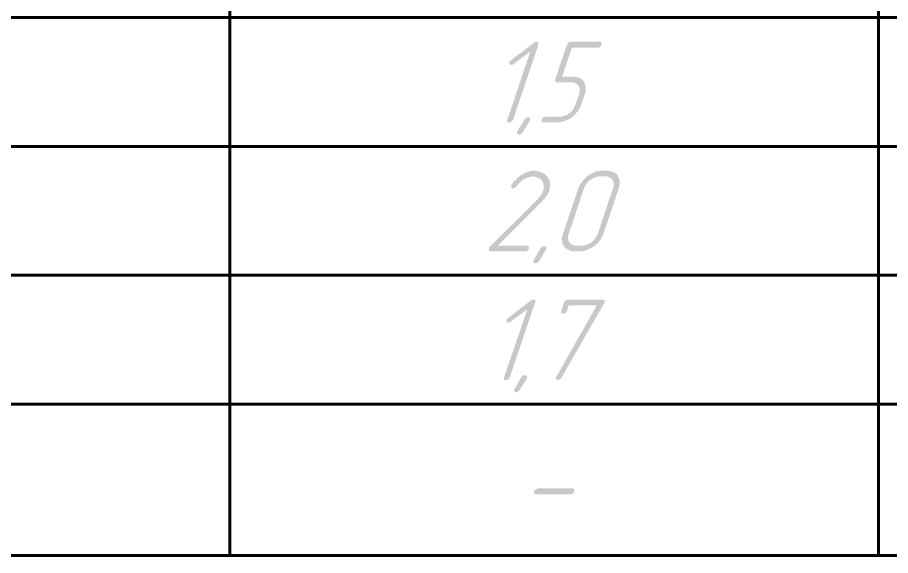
# Model space of a CAD drawing. Extents: x 260 to 1101, y 70 to 664.
# Drawn here: x 390.2 to 444.4, y 236.6 to 270 of the extents above; entities that cross this region are included whole.
import ezdxf

# ---------------------------------------------------------------- set-up
doc = ezdxf.new("R2010")
doc.units = 0
doc.header["$MEASUREMENT"] = 0
doc.layers.add('PDF _Геометрия', color=7, linetype='CONTINUOUS')
doc.layers.add('PDF _Сплошная заливка', color=7, linetype='CONTINUOUS')

msp = doc.modelspace()

# ---------------------------------------------------------------- hatches: boundary and pattern name
at = {"layer": 'PDF _Сплошная заливка', "transparency": 33554559}
for points in [[(422.472, 268.51), (422.498, 268.485), (422.523, 268.46), (422.523, 268.46), (422.548, 268.409), (422.548, 268.383), (422.548, 268.333), (420.974, 263.659), (420.949, 263.659), (420.949, 263.634), (420.898, 263.583), (420.873, 263.532), (420.847, 263.532), (420.822, 263.532), (420.771, 263.507), (420.72, 263.507), (420.72, 263.507), (420.695, 263.507), (420.67, 263.507), (420.619, 263.532), (420.619, 263.532), (420.593, 263.583), (420.593, 263.608), (420.619, 263.659), (422.041, 267.901), (421.025, 267.139), (421, 267.113), (420.974, 267.088), (420.923, 267.088), (420.873, 267.063), (420.847, 267.063), (420.822, 267.088), (420.797, 267.088), (420.771, 267.139), (420.746, 267.139), (420.746, 267.164), (420.746, 267.215), (420.746, 267.266), (420.746, 267.266), (420.771, 267.291), (420.797, 267.317), (420.847, 267.367), (422.295, 268.46), (422.295, 268.46), (422.32, 268.485), (422.371, 268.51), (422.422, 268.51), (422.447, 268.51)], [(426.383, 268.51), (426.433, 268.485), (426.459, 268.46), (426.459, 268.434), (426.459, 268.409), (426.484, 268.358), (426.459, 268.333), (426.459, 268.333), (426.459, 268.282), (426.433, 268.256), (426.383, 268.205), (426.383, 268.205), (426.332, 268.18), (426.281, 268.155), (426.23, 268.155), (424.631, 268.155), (424.021, 266.351), (424.783, 266.351), (424.808, 266.351), (424.884, 266.326), (424.986, 266.3), (425.088, 266.275), (425.189, 266.224), (425.291, 266.148), (425.341, 266.097), (425.367, 266.021), (425.392, 266.021), (425.392, 265.97), (425.443, 265.92), (425.468, 265.818), (425.494, 265.716), (425.494, 265.589), (425.494, 265.437), (425.468, 265.361), (425.443, 265.285), (425.189, 264.573), (425.189, 264.548), (425.189, 264.548), (425.189, 264.523), (425.164, 264.497), (425.138, 264.421), (425.062, 264.319), (424.986, 264.192), (424.884, 264.065), (424.783, 263.938), (424.631, 263.811), (424.605, 263.811), (424.605, 263.811), (424.58, 263.786), (424.554, 263.76), (424.504, 263.735), (424.478, 263.71), (424.351, 263.659), (424.224, 263.608), (424.072, 263.557), (423.92, 263.507), (423.843, 263.507), (423.767, 263.507), (422.853, 263.507), (422.828, 263.507), (422.777, 263.532), (422.752, 263.557), (422.752, 263.557), (422.752, 263.583), (422.752, 263.634), (422.752, 263.684), (422.752, 263.684), (422.752, 263.71), (422.777, 263.735), (422.828, 263.786), (422.828, 263.811), (422.879, 263.811), (422.929, 263.837), (422.98, 263.862), (423.945, 263.862), (423.996, 263.862), (424.072, 263.888), (424.148, 263.913), (424.25, 263.938), (424.351, 263.989), (424.453, 264.065), (424.478, 264.065), (424.504, 264.091), (424.554, 264.142), (424.605, 264.192), (424.681, 264.269), (424.732, 264.37), (424.783, 264.472), (424.834, 264.573), (425.088, 265.285), (425.088, 265.31), (425.088, 265.335), (425.113, 265.386), (425.113, 265.462), (425.113, 265.539), (425.113, 265.615), (425.088, 265.716), (425.037, 265.793), (425.037, 265.793), (425.011, 265.818), (424.986, 265.843), (424.935, 265.894), (424.884, 265.92), (424.808, 265.97), (424.707, 265.996), (424.605, 265.996), (423.691, 265.996), (423.666, 265.996), (423.64, 266.021), (423.615, 266.047), (423.59, 266.072), (423.59, 266.123), (423.59, 266.174), (424.326, 268.333), (424.326, 268.333), (424.351, 268.358), (424.351, 268.383), (424.377, 268.409), (424.402, 268.46), (424.453, 268.485), (424.504, 268.51), (424.554, 268.51)], [(421.939, 263.811), (421.99, 263.811), (421.99, 263.786), (422.015, 263.76), (422.041, 263.735), (422.041, 263.684), (422.041, 263.659), (422.015, 263.659), (422.015, 263.634), (421.99, 263.583), (421.584, 262.897), (421.533, 262.846), (421.507, 262.821), (421.457, 262.795), (421.457, 262.77), (421.431, 262.77), (421.38, 262.745), (421.38, 262.745), (421.355, 262.745), (421.304, 262.745), (421.279, 262.77), (421.254, 262.795), (421.254, 262.795), (421.228, 262.846), (421.228, 262.897), (421.228, 262.922), (421.228, 262.922), (421.254, 262.973), (421.685, 263.684), (421.711, 263.735), (421.736, 263.76), (421.761, 263.786), (421.787, 263.786), (421.812, 263.811), (421.863, 263.811), (421.888, 263.811), (421.888, 263.811)], [(422.396, 260.509), (422.422, 260.509), (422.472, 260.484), (422.599, 260.459), (422.726, 260.408), (422.853, 260.357), (422.929, 260.306), (422.98, 260.281), (423.031, 260.205), (423.107, 260.154), (423.107, 260.154), (423.107, 260.128), (423.132, 260.103), (423.132, 260.078), (423.158, 260.052), (423.183, 260.001), (423.234, 259.9), (423.259, 259.773), (423.285, 259.62), (423.259, 259.544), (423.259, 259.468), (423.259, 259.366), (423.209, 259.265), (423.209, 259.265), (423.209, 259.239), (423.209, 259.214), (423.183, 259.163), (423.158, 259.112), (423.132, 259.062), (423.056, 258.935), (423.031, 258.909), (423.031, 258.909), (423.006, 258.858), (422.955, 258.833), (422.929, 258.757), (422.853, 258.706), (422.802, 258.63), (422.726, 258.554), (420.035, 255.861), (421.863, 255.861), (421.888, 255.861), (421.914, 255.836), (421.939, 255.81), (421.964, 255.785), (421.964, 255.76), (421.964, 255.709), (421.964, 255.683), (421.964, 255.683), (421.939, 255.633), (421.914, 255.607), (421.888, 255.556), (421.863, 255.556), (421.838, 255.531), (421.787, 255.505), (421.736, 255.505), (419.578, 255.505), (419.552, 255.505), (419.527, 255.531), (419.476, 255.556), (419.476, 255.556), (419.476, 255.582), (419.476, 255.633), (419.476, 255.683), (419.476, 255.709), (419.502, 255.709), (419.502, 255.76), (419.527, 255.785), (422.498, 258.731), (422.625, 258.884), (422.726, 259.011), (422.726, 259.011), (422.726, 259.036), (422.752, 259.062), (422.777, 259.087), (422.802, 259.189), (422.853, 259.265), (422.853, 259.29), (422.853, 259.29), (422.853, 259.341), (422.879, 259.392), (422.879, 259.493), (422.879, 259.57), (422.853, 259.697), (422.828, 259.798), (422.802, 259.849), (422.777, 259.874), (422.752, 259.9), (422.752, 259.9), (422.726, 259.925), (422.701, 259.95), (422.675, 259.976), (422.625, 260.027), (422.523, 260.078), (422.523, 260.078), (422.498, 260.078), (422.472, 260.103), (422.422, 260.103), (422.371, 260.128), (422.32, 260.128), (422.193, 260.154), (422.142, 260.154), (422.091, 260.128), (422.041, 260.128), (421.964, 260.103), (421.888, 260.078), (421.787, 260.052), (421.685, 260.001), (421.66, 260.001), (421.634, 259.976), (421.584, 259.95), (421.533, 259.9), (421.457, 259.824), (421.355, 259.747), (421.279, 259.646), (421.177, 259.544), (421.177, 259.519), (421.152, 259.493), (421.127, 259.468), (421.101, 259.443), (421.076, 259.443), (421.076, 259.443), (421.025, 259.417), (421, 259.417), (420.974, 259.417), (420.949, 259.417), (420.898, 259.443), (420.873, 259.468), (420.873, 259.468), (420.847, 259.493), (420.847, 259.544), (420.873, 259.595), (420.898, 259.646), (420.898, 259.671), (420.898, 259.671), (420.923, 259.697), (420.949, 259.722), (421, 259.798), (421.101, 259.9), (421.203, 260.001), (421.304, 260.103), (421.431, 260.205), (421.584, 260.306), (421.584, 260.306), (421.609, 260.306), (421.609, 260.332), (421.66, 260.332), (421.711, 260.382), (421.812, 260.408), (421.914, 260.433), (422.041, 260.484), (422.168, 260.509), (422.295, 260.509), (422.345, 260.509)], [(422.955, 255.81), (422.98, 255.81), (423.006, 255.785), (423.031, 255.76), (423.031, 255.734), (423.031, 255.683), (423.031, 255.658), (423.031, 255.658), (423.031, 255.633), (423.006, 255.582), (422.599, 254.896), (422.548, 254.845), (422.498, 254.82), (422.472, 254.794), (422.472, 254.794), (422.447, 254.769), (422.396, 254.744), (422.371, 254.744), (422.371, 254.744), (422.32, 254.744), (422.295, 254.769), (422.269, 254.794), (422.269, 254.794), (422.244, 254.845), (422.244, 254.896), (422.244, 254.921), (422.244, 254.921), (422.269, 254.972), (422.675, 255.683), (422.726, 255.734), (422.752, 255.76), (422.777, 255.785), (422.802, 255.785), (422.828, 255.81), (422.879, 255.81), (422.904, 255.81), (422.904, 255.81)], [(422.269, 252.508), (422.32, 252.483), (422.345, 252.458), (422.345, 252.458), (422.371, 252.432), (422.371, 252.381), (422.345, 252.33), (420.771, 247.682), (420.771, 247.657), (420.746, 247.631), (420.72, 247.581), (420.67, 247.53), (420.67, 247.53), (420.644, 247.53), (420.593, 247.505), (420.543, 247.505), (420.517, 247.505), (420.517, 247.505), (420.466, 247.505), (420.416, 247.53), (420.416, 247.555), (420.416, 247.581), (420.416, 247.606), (420.416, 247.682), (421.863, 251.899), (420.822, 251.137), (420.822, 251.111), (420.771, 251.086), (420.72, 251.086), (420.695, 251.06), (420.67, 251.06), (420.644, 251.086), (420.593, 251.086), (420.568, 251.137), (420.568, 251.137), (420.568, 251.162), (420.543, 251.213), (420.568, 251.264), (420.568, 251.264), (420.593, 251.289), (420.619, 251.315), (420.67, 251.365), (422.091, 252.458), (422.117, 252.458), (422.142, 252.483), (422.193, 252.508), (422.244, 252.508), (422.244, 252.508)], [(426.586, 252.508), (426.611, 252.483), (426.636, 252.458), (426.662, 252.458), (426.662, 252.432), (426.662, 252.381), (426.662, 252.33), (426.636, 252.28), (423.97, 247.631), (423.97, 247.631), (423.97, 247.606), (423.92, 247.581), (423.869, 247.53), (423.742, 247.505), (423.742, 247.505), (423.716, 247.505), (423.666, 247.53), (423.64, 247.555), (423.64, 247.555), (423.615, 247.581), (423.615, 247.606), (423.615, 247.682), (423.666, 247.708), (426.179, 252.153), (424.427, 252.153), (424.326, 251.797), (424.3, 251.772), (424.3, 251.746), (424.25, 251.695), (424.224, 251.67), (424.199, 251.645), (424.173, 251.645), (424.123, 251.619), (424.072, 251.619), (424.072, 251.619), (424.047, 251.619), (424.021, 251.645), (423.97, 251.67), (423.97, 251.67), (423.945, 251.695), (423.945, 251.746), (423.945, 251.746), (423.97, 251.797), (424.148, 252.33), (424.148, 252.33), (424.148, 252.356), (424.173, 252.381), (424.199, 252.407), (424.224, 252.458), (424.275, 252.483), (424.326, 252.508), (424.377, 252.508), (426.535, 252.508)], [(421.761, 247.809), (421.787, 247.809), (421.812, 247.784), (421.812, 247.759), (421.838, 247.733), (421.838, 247.682), (421.838, 247.657), (421.838, 247.657), (421.838, 247.631), (421.812, 247.581), (421.38, 246.895), (421.355, 246.844), (421.304, 246.819), (421.279, 246.793), (421.279, 246.793), (421.228, 246.768), (421.203, 246.743), (421.177, 246.743), (421.177, 246.743), (421.127, 246.743), (421.076, 246.768), (421.076, 246.793), (421.076, 246.793), (421.05, 246.844), (421.05, 246.895), (421.05, 246.92), (421.05, 246.92), (421.076, 246.971), (421.482, 247.682), (421.533, 247.733), (421.558, 247.759), (421.584, 247.784), (421.584, 247.784), (421.634, 247.809), (421.66, 247.809), (421.711, 247.809), (421.711, 247.809)], [(424.707, 240.748), (424.732, 240.748), (424.757, 240.697), (424.783, 240.697), (424.783, 240.672), (424.783, 240.621), (424.783, 240.596), (424.783, 240.57), (424.757, 240.545), (424.732, 240.52), (424.707, 240.469), (424.681, 240.469), (424.656, 240.443), (424.605, 240.418), (424.554, 240.418), (422.396, 240.418), (422.371, 240.418), (422.32, 240.443), (422.295, 240.469), (422.269, 240.469), (422.269, 240.494), (422.269, 240.545), (422.269, 240.596), (422.269, 240.596), (422.295, 240.621), (422.32, 240.646), (422.371, 240.697), (422.371, 240.697), (422.422, 240.723), (422.447, 240.748), (422.523, 240.774), (424.681, 240.774)]]:
    msp.add_hatch(color=256, dxfattribs=at).paths.add_polyline_path(points)
h = msp.add_hatch(color=256, dxfattribs=at)
h.paths.add_polyline_path([(426.713, 260.154), (426.306, 260.154), (426.256, 260.128), (426.179, 260.128), (426.078, 260.103), (425.976, 260.052), (425.875, 260.001), (425.773, 259.925), (425.748, 259.925), (425.722, 259.9), (425.672, 259.849), (425.621, 259.798), (425.57, 259.722), (425.494, 259.646), (425.443, 259.544), (425.392, 259.443), (424.427, 256.572), (424.402, 256.547), (424.402, 256.522), (424.402, 256.471), (424.402, 256.395), (424.377, 256.318), (424.402, 256.242), (424.427, 256.14), (424.453, 256.064), (424.478, 256.064), (424.504, 256.039), (424.529, 255.988), (424.58, 255.963), (424.631, 255.912), (424.707, 255.887), (424.808, 255.861), (424.884, 255.861), (425.291, 255.861), (425.367, 255.861), (425.443, 255.887), (425.519, 255.912), (425.621, 255.937), (425.722, 255.988), (425.824, 256.064), (425.849, 256.064), (425.875, 256.09), (425.925, 256.14), (425.976, 256.191), (426.052, 256.268), (426.103, 256.369), (426.179, 256.471), (426.23, 256.572), (427.195, 259.443), (427.195, 259.443), (427.195, 259.493), (427.22, 259.544), (427.22, 259.595), (427.22, 259.671), (427.22, 259.773), (427.195, 259.849), (427.144, 259.925), (427.144, 259.95), (427.119, 259.976), (427.094, 260.001), (427.043, 260.052), (426.966, 260.078), (426.89, 260.103), (426.814, 260.154)], flags=0)
h.paths.add_polyline_path([(426.89, 260.509), (426.966, 260.484), (427.068, 260.459), (427.195, 260.433), (427.297, 260.382), (427.398, 260.306), (427.449, 260.255), (427.474, 260.205), (427.5, 260.179), (427.5, 260.128), (427.551, 260.078), (427.576, 259.976), (427.601, 259.874), (427.601, 259.747), (427.576, 259.595), (427.576, 259.519), (427.551, 259.443), (426.586, 256.572), (426.586, 256.572), (426.56, 256.547), (426.56, 256.522), (426.535, 256.496), (426.51, 256.42), (426.459, 256.318), (426.357, 256.191), (426.281, 256.064), (426.154, 255.937), (426.002, 255.81), (426.002, 255.81), (425.976, 255.81), (425.951, 255.785), (425.925, 255.76), (425.875, 255.734), (425.849, 255.709), (425.748, 255.658), (425.595, 255.607), (425.468, 255.556), (425.291, 255.505), (425.215, 255.505), (425.138, 255.505), (424.732, 255.505), (424.707, 255.505), (424.631, 255.505), (424.529, 255.531), (424.453, 255.582), (424.326, 255.633), (424.224, 255.709), (424.173, 255.76), (424.148, 255.81), (424.148, 255.81), (424.123, 255.81), (424.097, 255.861), (424.072, 255.937), (424.047, 256.014), (424.021, 256.115), (423.996, 256.268), (424.021, 256.344), (424.021, 256.395), (424.047, 256.471), (424.072, 256.572), (425.037, 259.443), (425.037, 259.443), (425.037, 259.443), (425.037, 259.468), (425.062, 259.493), (425.113, 259.57), (425.164, 259.697), (425.24, 259.798), (425.341, 259.925), (425.468, 260.052), (425.595, 260.179), (425.595, 260.179), (425.621, 260.205), (425.646, 260.205), (425.672, 260.23), (425.722, 260.255), (425.748, 260.281), (425.875, 260.332), (426.002, 260.408), (426.154, 260.459), (426.306, 260.484), (426.383, 260.509), (426.865, 260.509)], flags=0)

# ---------------------------------------------------------------- linework, layer by layer
at = {"layer": 'PDF _Геометрия', "lineweight": 60}
for points in [[(403.386, 236.609), (403.386, 246.016), (403.386, 254.016), (403.386, 262.016), (403.386, 270.016), (403.386, 278.015), (403.386, 286.015), (403.386, 294.015), (403.386, 309.015)], [(443.675, 236.609), (443.675, 246.016), (443.675, 254.016), (443.675, 262.016), (443.675, 270.016), (443.675, 278.015), (443.675, 286.015), (443.675, 294.015), (443.675, 309.015)]]:
    msp.add_lwpolyline(points, dxfattribs=at)
for points in [[(502.969, 270.016), (327.413, 270.016), (327.413, 278.015), (502.969, 278.015), (327.413, 278.015), (327.413, 286.015), (502.969, 286.015), (502.969, 278.015), (502.969, 270.016), (327.413, 270.016), (327.413, 262.016), (327.413, 254.016), (502.969, 254.016), (327.413, 254.016), (327.413, 246.016), (327.413, 236.609), (502.969, 236.609), (502.969, 246.016), (502.969, 254.016), (502.969, 262.016)], [(502.969, 262.016), (327.413, 262.016)], [(502.969, 246.016), (327.413, 246.016)]]:
    msp.add_lwpolyline(points, close=True, dxfattribs=at)

doc.saveas('drawing.dxf')
